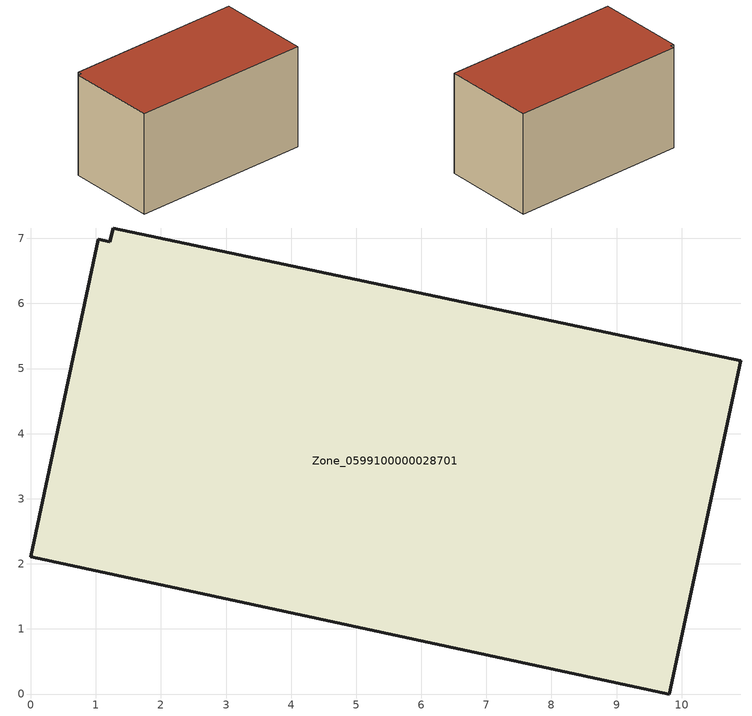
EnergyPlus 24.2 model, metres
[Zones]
Zone_0599100000028701
 floor ground (C_G): 1.27,7.16 10.91,5.12 9.81,0 0,2.11 1.03,6.98 1.22,6.95 z0
 wall outside (C_F): 9.81,0 10.91,5.12 1.27,7.16 1.22,6.95 1.03,6.98 0,2.11 9.81,0 z0:5.76
 roof outside (C_R): 10.91,5.12 1.27,7.16 1.22,6.95 1.03,6.98 0,2.11 9.81,0 z5.76
[BUILDING]
Pand.0599100000028701: North Axis=0; Terrain=City; Loads Convergence Tolerance Value=0.04; Temperature Convergence Tolerance Value=0.4; Solar Distribution=FullExterior; Maximum Number of Warmup Days=25; Minimum Number of Warmup Days=1
[Site:Location]
Rotterdam.The.Hague.AP_ZH_NLD Design_Conditions: Latitude=51.96; Longitude=4.45; Time Zone=1; Elevation=-4.5
[SITE:GROUNDTEMPERATURE:BUILDINGSURFACE]
18, 18, 18, 18, 18, 18, 18, 18, 18, 18, 18, 18
[MATERIAL] Thermal Absorptance=0.9; Solar Absorptance=0.7; Visible Absorptance=0.7
Name | Roughness | Thickness | Conductivity | Density | Specific Heat
G.TC.1975-1991 | MediumSmooth | 0.15 | 0.288461 | 540 | 1210
F.TC.1975-1991 | Rough | 0.3 | 0.230769 | 1920 | 840
R.TC.1975-1991 | MediumRough | 0.2 | 0.153846 | 1500 | 1000
[CONSTRUCTION]
C_G: G.TC.1975-1991
C_F: F.TC.1975-1991
C_R: R.TC.1975-1991
[ZONE]
Zone_0599100000028701: Type=1; Multiplier=1; Ceiling Height=Autocalculate; Volume=Autocalculate; Floor Area=autocalculate; Part of Total Floor Area=Yes
[ZONEINFILTRATION:DESIGNFLOWRATE]
Infil_Zone_0599100000028701: Zone or ZoneList or Space or SpaceList=Zone_0599100000028701; Schedule=AlwaysOn; Design Flow Rate Calculation Method=Flow/Area; Flow Rate per Floor Area=0.003; Constant Term Coefficient=1; Temperature Term Coefficient=0; Velocity Term Coefficient=0; Velocity Squared Term Coefficient=0
[HVACTEMPLATE:ZONE:IDEALLOADSAIRSYSTEM]
Zone_0599100000028701: Maximum Heating Supply Air Temperature=50; Minimum Cooling Supply Air Temperature=13; Maximum Heating Supply Air Humidity Ratio=0.0156; Minimum Cooling Supply Air Humidity Ratio=0.0077; Heating Limit=NoLimit; Cooling Limit=NoLimit; Dehumidification Control Type=ConstantSensibleHeatRatio; Cooling Sensible Heat Ratio=0.7; Dehumidification Setpoint=60; Humidification Control Type=None; Humidification Setpoint=30; Outdoor Air Method=None; Outdoor Air Flow Rate per Person=0.00944; Outdoor Air Flow Rate per Zone Floor Area=0; Outdoor Air Flow Rate per Zone=0; Demand Controlled Ventilation Type=None; Outdoor Air Economizer Type=NoEconomizer; Heat Recovery Type=None; Sensible Heat Recovery Effectiveness=0.7; Latent Heat Recovery Effectiveness=0.65
[ZONECONTROL:THERMOSTAT]
ThermostatControl_Zone_0599100000028701: Zone or ZoneList=Zone_0599100000028701; Control Type Schedule=DualSetpointControlType; Control 1=Thermostat_Zone_0599100000028701; Temperature Difference Between Cutout And Setpoint=0
[THERMOSTATSETPOINT:DUALSETPOINT]
Thermostat_Zone_0599100000028701: Heating Setpoint Temperature Schedule=HeatingSetpoint_Zone_0599100000028701; Cooling Setpoint Temperature Schedule=CoolingSetpoint_Zone_0599100000028701
[SCHEDULE:COMPACT]
HeatingSetpoint_Zone_0599100000028701: Through: 12/31, For: AllDays, Until: 24:00, 21
CoolingSetpoint_Zone_0599100000028701: Through: 12/31, For: AllDays, Until: 24:00, 24
DualSetpointControlType: Through: 12/31, For: AllDays, Until: 24:00, 4
AlwaysOn: Through: 12/31, For: AllDays, Until: 24:00, 1
